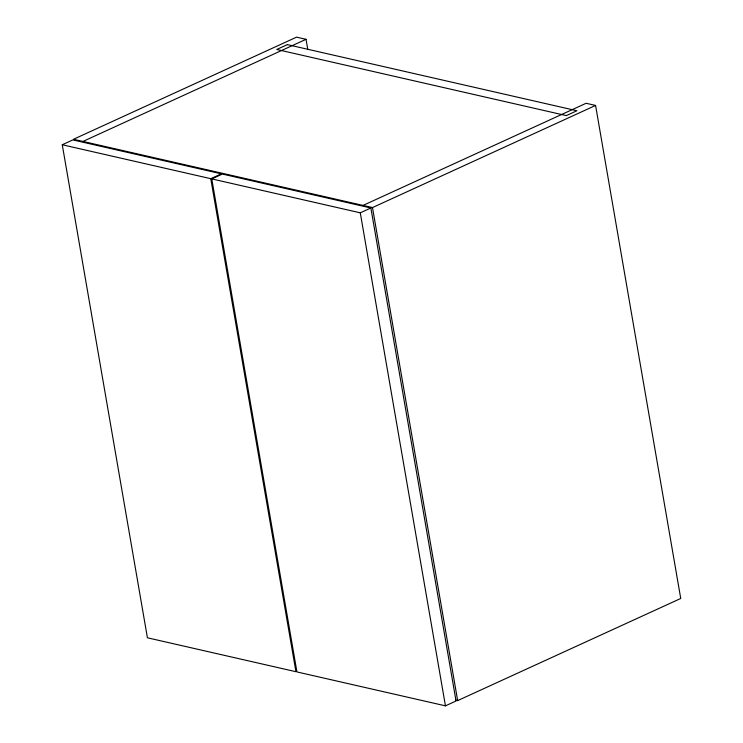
<?xml version="1.0" encoding="UTF-8"?>
<svg xmlns="http://www.w3.org/2000/svg" width="743" height="743" viewBox="0 0 743 743"><rect width="100%" height="100%" fill="white"/><g stroke="black" fill="none" stroke-linecap="round" stroke-linejoin="round"><path stroke-width="1.11" d="M62.263 144.764L72.851 139.916L221.368 173.834L210.771 178.682L62.263 144.764L147.42 637.791L295.937 671.709L210.771 178.682M82.937 141.449L306.032 39.314L307.806 49.605M211.774 178.905L222.371 174.057L370.878 207.975L456.044 701.002L445.447 705.85L296.931 671.932L211.774 178.905L360.281 212.823L370.878 207.975M363.03 205.412L586.116 103.277L595.58 105.441L680.737 598.468L457.651 700.603L455.552 700.12M306.032 39.314L296.559 37.15L73.473 139.285L372.494 207.576L595.58 105.441M372.494 207.576L457.651 700.603M360.281 212.823L445.447 705.85M287.355 44.617L276.758 49.465L566.305 115.592L576.902 110.744L287.355 44.617"/></g></svg>
